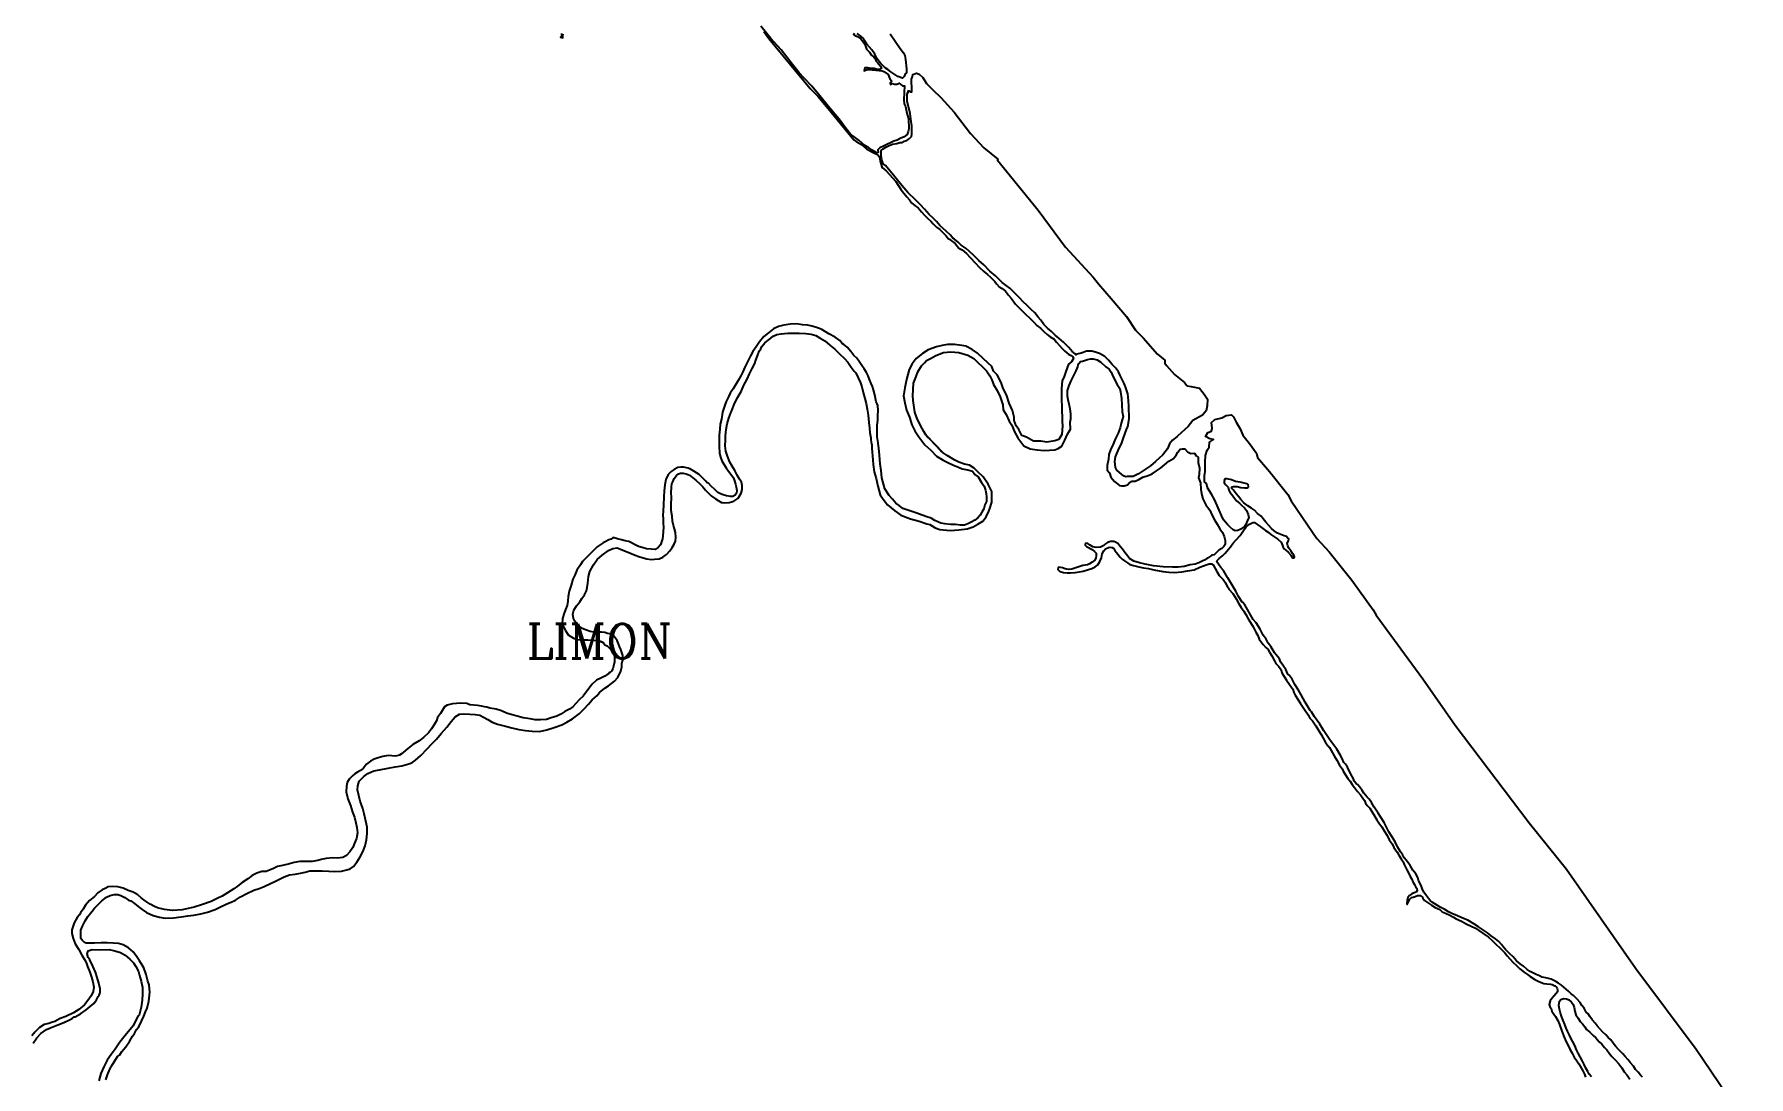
# Model space of a CAD drawing. Extents: x 283583 to 658922, y 889284 to 1241133.
# Drawn here: x 576605 to 594055, y 1112019 to 1122624 of the extents above; entities that cross this region are included whole.
import ezdxf
from ezdxf.enums import TextEntityAlignment as Align

# ---------------------------------------------------------------- set-up
doc = ezdxf.new("R2010")
doc.units = 0
doc.header["$MEASUREMENT"] = 0
doc.layers.add('LIMON', color=7, linetype='Continuous')
doc.layers.add('NPROVINCIA', color=40, linetype='Continuous')
doc.styles.add('COMPLEX', font='COMPLEX', dxfattribs={"height": 0.2})

msp = doc.modelspace()

# ---------------------------------------------------------------- linework, layer by layer
at = {"layer": 'LIMON', "color": 241}
for points in [[(584030, 1122651), (584082, 1122582), (584504, 1122071), (584580, 1121995), (584687, 1121868), (584948, 1121550), (584972, 1121533), (585024, 1121502), (585076, 1121459), (585136, 1121424), (585188, 1121402), (585207, 1121378), (585219, 1121319), (585236, 1121266), (585234, 1121267), (585276, 1121234), (585373, 1121125), (585430, 1121042), (585486, 1120970), (585512, 1120940), (585533, 1120909), (585573, 1120879), (585601, 1120859), (585636, 1120817), (585671, 1120780), (585699, 1120750), (585732, 1120724), (585755, 1120695), (585790, 1120662), (585821, 1120638), (585882, 1120577), (585912, 1120542), (585923, 1120541), (585928, 1120534), (585977, 1120496), (586017, 1120447), (586049, 1120430), (586095, 1120392), (586133, 1120348), (586182, 1120299), (586226, 1120252), (586269, 1120210), (586308, 1120179), (586339, 1120154), (586382, 1120109), (586399, 1120084), (586428, 1120056), (586456, 1120037), (586490, 1120010), (586521, 1119969), (586549, 1119938), (586593, 1119878), (586650, 1119821), (586684, 1119785), (586747, 1119726), (586783, 1119692), (586811, 1119660), (586847, 1119633), (586883, 1119596), (586915, 1119571), (586944, 1119546), (586985, 1119522), (587010, 1119491), (587041, 1119458), (587069, 1119428), (587094, 1119399), (587135, 1119367), (587159, 1119355), (587175, 1119344), (587183, 1119327), (587174, 1119309), (587162, 1119293), (587131, 1119268), (587104, 1119192), (587088, 1119142), (587066, 1119097), (587062, 1119021), (587061, 1118957), (587062, 1118905), (587065, 1118837), (587063, 1118787), (587068, 1118736), (587068, 1118683), (587070, 1118639), (587068, 1118596), (587064, 1118551), (587035, 1118503), (586993, 1118487), (586910, 1118474), (586849, 1118483), (586777, 1118485), (586703, 1118525), (586658, 1118543), (586625, 1118604), (586599, 1118642), (586578, 1118696), (586578, 1118729), (586563, 1118797), (586529, 1118870), (586503, 1118947), (586464, 1119031), (586445, 1119081), (586406, 1119160), (586370, 1119197), (586350, 1119245), (586268, 1119323), (586207, 1119381), (586152, 1119417), (586087, 1119450), (586045, 1119457), (585973, 1119469), (585899, 1119467), (585847, 1119456), (585789, 1119443), (585705, 1119413), (585645, 1119375), (585581, 1119324), (585540, 1119272), (585509, 1119215), (585483, 1119112), (585466, 1119027), (585453, 1118945), (585466, 1118875), (585484, 1118800), (585513, 1118729), (585536, 1118652), (585567, 1118589), (585609, 1118528), (585669, 1118448), (585730, 1118392), (585788, 1118332), (585858, 1118290), (585905, 1118268), (585962, 1118239), (586011, 1118220), (586049, 1118203), (586106, 1118192), (586154, 1118178), (586179, 1118146), (586214, 1118121), (586245, 1118065), (586273, 1118026), (586286, 1117985), (586294, 1117948), (586298, 1117920), (586298, 1117872), (586282, 1117837), (586269, 1117796), (586251, 1117761), (586234, 1117730), (586210, 1117703), (586179, 1117680), (586141, 1117660), (586107, 1117642), (586074, 1117631), (586032, 1117629), (585983, 1117636), (585932, 1117637), (585874, 1117643), (585834, 1117651), (585773, 1117677), (585733, 1117701), (585690, 1117713), (585643, 1117732), (585589, 1117752), (585516, 1117775), (585487, 1117786), (585445, 1117801), (585409, 1117830), (585376, 1117855), (585340, 1117894), (585306, 1117933), (585264, 1118000), (585233, 1118113), (585224, 1118186), (585216, 1118255), (585210, 1118341), (585202, 1118412), (585196, 1118462), (585196, 1118465), (585196, 1118469), (585184, 1118528), (585184, 1118574), (585186, 1118646), (585191, 1118697), (585192, 1118746), (585196, 1118797), (585192, 1118846), (585184, 1118865), (585175, 1118883), (585160, 1118955), (585146, 1119005), (585136, 1119042), (585122, 1119072), (585105, 1119113), (585094, 1119150), (585075, 1119183), (585053, 1119220), (585029, 1119254), (585003, 1119294), (584977, 1119329), (584947, 1119357), (584917, 1119397), (584879, 1119440), (584845, 1119468), (584830, 1119479), (584803, 1119507), (584756, 1119542), (584692, 1119577), (584621, 1119620), (584586, 1119635), (584523, 1119653), (584477, 1119664), (584425, 1119668), (584362, 1119678), (584301, 1119676), (584234, 1119663), (584181, 1119650), (584131, 1119628), (584079, 1119587), (584032, 1119548), (583988, 1119495), (583954, 1119443), (583919, 1119395), (583894, 1119351), (583866, 1119290), (583838, 1119236), (583818, 1119190), (583796, 1119148), (583770, 1119103), (583718, 1119018), (583690, 1118972), (583672, 1118936), (583648, 1118889), (583633, 1118851), (583611, 1118780), (583606, 1118757), (583599, 1118709), (583588, 1118659), (583584, 1118605), (583578, 1118544), (583575, 1118485), (583576, 1118427), (583580, 1118366), (583590, 1118321), (583603, 1118286), (583623, 1118250), (583646, 1118213), (583671, 1118178), (583707, 1118134), (583721, 1118111), (583734, 1118082), (583743, 1118047), (583749, 1118021), (583755, 1117984), (583753, 1117954), (583738, 1117934), (583716, 1117921), (583693, 1117921), (583651, 1117928), (583617, 1117937), (583590, 1117949), (583562, 1117963), (583531, 1117994), (583496, 1118027), (583468, 1118057), (583454, 1118061), (583439, 1118079), (583411, 1118107), (583372, 1118144), (583319, 1118179), (583283, 1118200), (583261, 1118209), (583215, 1118220), (583187, 1118220), (583157, 1118215), (583120, 1118195), (583087, 1118176), (583056, 1118145), (583035, 1118096), (583022, 1118041), (583016, 1117980), (583013, 1117919), (583009, 1117837), (583005, 1117771), (583004, 1117731), (583008, 1117694), (583008, 1117651), (583010, 1117610), (583006, 1117564), (583004, 1117520), (583000, 1117490), (582991, 1117460), (582978, 1117429), (582956, 1117401), (582924, 1117384), (582885, 1117385), (582837, 1117388), (582794, 1117401), (582756, 1117412), (582715, 1117433), (582685, 1117450), (582657, 1117463), (582619, 1117470), (582582, 1117481), (582543, 1117492), (582496, 1117503), (582478, 1117487), (582453, 1117482), (582415, 1117459), (582395, 1117449), (582336, 1117409), (582187, 1117260), (582165, 1117227), (582129, 1117172), (582106, 1117121), (582086, 1117081), (582071, 1117020), (582051, 1116960), (582041, 1116904), (582035, 1116856), (582028, 1116813), (582013, 1116773), (582000, 1116735), (581982, 1116680), (581980, 1116624), (581992, 1116594), (582012, 1116559), (582040, 1116513), (582093, 1116480), (582133, 1116468), (582181, 1116462), (582239, 1116462), (582292, 1116460), (582338, 1116457), (582383, 1116442), (582398, 1116434), (582413, 1116411), (582435, 1116401), (582470, 1116370), (582500, 1116334), (582510, 1116290), (582510, 1116240), (582502, 1116196), (582493, 1116170), (582482, 1116145), (582468, 1116131), (582459, 1116130), (582454, 1116122), (582444, 1116114), (582437, 1116109), (582414, 1116094), (582378, 1116076), (582327, 1116053), (582284, 1116011), (582241, 1115953), (582193, 1115890), (582156, 1115857), (582118, 1115816), (582087, 1115781), (582052, 1115758), (582006, 1115733), (581964, 1115708), (581923, 1115688), (581868, 1115670), (581820, 1115653), (581759, 1115650), (581703, 1115650), (581651, 1115658), (581580, 1115671), (581519, 1115688), (581469, 1115701), (581413, 1115719), (581360, 1115742), (581307, 1115759), (581242, 1115769), (581211, 1115780), (581189, 1115782), (581159, 1115790), (581116, 1115797), (581078, 1115800), (581037, 1115803), (581007, 1115815), (580944, 1115818), (580863, 1115813), (580808, 1115800), (580780, 1115783), (580761, 1115749), (580741, 1115713), (580710, 1115673), (580700, 1115640), (580680, 1115605), (580650, 1115559), (580617, 1115517), (580568, 1115470), (580522, 1115435), (580459, 1115397), (580406, 1115359), (580365, 1115319), (580342, 1115302), (580327, 1115293), (580322, 1115290), (580283, 1115280), (580208, 1115285), (580152, 1115277), (580104, 1115262), (580066, 1115250), (580026, 1115230), (579986, 1115197), (579953, 1115156), (579925, 1115134), (579896, 1115117), (579868, 1115100), (579843, 1115080), (579812, 1115047), (579790, 1115011), (579782, 1114976), (579779, 1114916), (579797, 1114847), (579825, 1114777), (579845, 1114711), (579865, 1114658), (579878, 1114603), (579888, 1114555), (579895, 1114499), (579885, 1114443), (579865, 1114396), (579847, 1114350), (579817, 1114305), (579784, 1114269), (579746, 1114249), (579690, 1114242), (579640, 1114244), (579577, 1114239), (579524, 1114227), (579491, 1114219), (579433, 1114209), (579372, 1114207), (579307, 1114207), (579251, 1114199), (579203, 1114184), (579133, 1114169), (579082, 1114157), (579039, 1114137), (579001, 1114119), (578965, 1114108), (578922, 1114105), (578871, 1114090), (578823, 1114065), (578778, 1114032), (578722, 1113994), (578674, 1113959), (578636, 1113929), (578571, 1113888), (578518, 1113856), (578473, 1113834), (578405, 1113802), (578319, 1113771), (578234, 1113744), (578110, 1113716), (578011, 1113709), (577931, 1113719), (577858, 1113737), (577830, 1113749), (577784, 1113775), (577734, 1113807), (577694, 1113840), (577661, 1113868), (577613, 1113896), (577562, 1113914), (577509, 1113936), (577456, 1113949), (577406, 1113954), (577356, 1113952), (577328, 1113932), (577297, 1113921), (577252, 1113889), (577217, 1113853), (577169, 1113811), (577128, 1113763), (577102, 1113724), (577076, 1113686), (577064, 1113666), (577043, 1113638), (577011, 1113585), (576998, 1113545), (576988, 1113514), (576988, 1113476), (577000, 1113426), (577020, 1113370), (577058, 1113312), (577088, 1113257), (577115, 1113213), (577133, 1113182), (577148, 1113139), (577170, 1113084), (577188, 1113033), (577203, 1112983), (577213, 1112930), (577205, 1112887), (577183, 1112841), (577150, 1112794), (577117, 1112751), (577059, 1112703), (577003, 1112670), (576927, 1112632), (576869, 1112610), (576814, 1112582), (576782, 1112571), (576752, 1112561), (576707, 1112550), (576659, 1112520), (576611, 1112472), (576580, 1112435)], [(581972, 1122632), (581972, 1122618), (581977, 1122604), (581963, 1122594), (581984, 1122589), (581984, 1122613), (581987, 1122630)], [(584949, 1122634), (584944, 1122622), (584958, 1122612), (584985, 1122600), (585020, 1122576), (585058, 1122524), (585075, 1122472), (585108, 1122443), (585125, 1122414), (585151, 1122390), (585175, 1122364), (585172, 1122352), (585189, 1122336), (585218, 1122300), (585230, 1122276), (585210, 1122267), (585184, 1122267), (585153, 1122274), (585137, 1122274), (585106, 1122279), (585089, 1122281), (585058, 1122281), (585053, 1122252), (585084, 1122267), (585110, 1122264), (585132, 1122262), (585172, 1122257), (585234, 1122252), (585253, 1122245), (585296, 1122216), (585315, 1122171), (585334, 1122147), (585317, 1122128), (585320, 1122112), (585337, 1122124), (585360, 1122116), (585384, 1122116), (585413, 1122126), (585427, 1122112), (585441, 1122100), (585463, 1122100), (585460, 1122031), (585455, 1121957), (585458, 1121916), (585472, 1121888), (585486, 1121821), (585503, 1121764), (585506, 1121663), (585501, 1121634), (585490, 1121605), (585459, 1121579), (585420, 1121565), (585389, 1121548), (585354, 1121537), (585320, 1121518), (585289, 1121506), (585249, 1121487), (585211, 1121470), (585192, 1121449), (585194, 1121422), (585182, 1121418), (585132, 1121446), (585096, 1121473), (585058, 1121494), (585001, 1121542), (584913, 1121606), (584861, 1121673), (584797, 1121761), (584737, 1121830), (584673, 1121909), (584602, 1121997), (584521, 1122097), (584442, 1122176), (584392, 1122231), (584322, 1122318), (584206, 1122465), (584101, 1122582), (584001, 1122708)], [(585317, 1122627), (585419, 1122479), (585451, 1122435), (585465, 1122407), (585473, 1122366), (585484, 1122271), (585482, 1122233), (585468, 1122223), (585458, 1122195), (585444, 1122176), (585394, 1122193), (585363, 1122214), (585322, 1122243), (585294, 1122264), (585265, 1122281), (585244, 1122302), (585220, 1122331), (585182, 1122379), (585161, 1122421), (585130, 1122464), (585080, 1122522), (585056, 1122560), (585044, 1122581), (585018, 1122605), (584980, 1122631)], [(577333, 1111986), (577351, 1112039), (577374, 1112097), (577401, 1112142), (577424, 1112180), (577454, 1112223), (577475, 1112243), (577495, 1112276), (577538, 1112324), (577573, 1112377), (577604, 1112430), (577625, 1112459), (577645, 1112499), (577668, 1112527), (577696, 1112585), (577721, 1112635), (577736, 1112678), (577753, 1112717), (577771, 1112788), (577781, 1112879), (577776, 1112954), (577761, 1112992), (577743, 1113058), (577721, 1113126), (577675, 1113197), (577650, 1113240), (577612, 1113288), (577564, 1113331), (577511, 1113361), (577461, 1113374), (577410, 1113376), (577347, 1113381), (577287, 1113381), (577219, 1113379), (577173, 1113376), (577135, 1113379), (577118, 1113384), (577092, 1113407), (577080, 1113425), (577080, 1113510), (577095, 1113551), (577123, 1113604), (577151, 1113649), (577194, 1113702), (577219, 1113732), (577294, 1113807), (577342, 1113844), (577379, 1113862), (577420, 1113872), (577455, 1113872), (577488, 1113864), (577528, 1113842), (577566, 1113816), (577589, 1113809), (577624, 1113781), (577662, 1113751), (577702, 1113720), (577748, 1113690), (577816, 1113660), (577879, 1113642), (577937, 1113632), (578023, 1113634), (578101, 1113644), (578167, 1113654), (578231, 1113663), (578302, 1113676), (578370, 1113693), (578446, 1113721), (578509, 1113751), (578589, 1113789), (578610, 1113796), (578653, 1113816), (578706, 1113849), (578769, 1113882), (578839, 1113915), (578893, 1113932), (578946, 1113955), (579011, 1113985), (579059, 1114008), (579100, 1114030), (579150, 1114053), (579203, 1114071), (579261, 1114081), (579314, 1114091), (579362, 1114101), (579411, 1114112), (579469, 1114115), (579535, 1114115), (579603, 1114109), (579664, 1114107), (579734, 1114109), (579785, 1114122), (579820, 1114134), (579853, 1114157), (579888, 1114202), (579921, 1114255), (579949, 1114308), (579972, 1114366), (579987, 1114430), (579992, 1114493), (579992, 1114558), (579981, 1114620), (579963, 1114693), (579948, 1114749), (579923, 1114822), (579908, 1114880), (579896, 1114936), (579898, 1114979), (579913, 1115026), (579961, 1115074), (580002, 1115105), (580060, 1115130), (580120, 1115142), (580206, 1115157), (580277, 1115170), (580345, 1115182), (580418, 1115203), (580447, 1115211), (580485, 1115239), (580541, 1115287), (580604, 1115355), (580652, 1115405), (580698, 1115453), (580748, 1115509), (580804, 1115574), (580847, 1115632), (580890, 1115680), (580933, 1115708), (580975, 1115710), (581039, 1115708), (581092, 1115703), (581142, 1115698), (581177, 1115677), (581223, 1115652), (581266, 1115627), (581321, 1115607), (581402, 1115586), (581467, 1115569), (581538, 1115551), (581605, 1115542), (581673, 1115534), (581749, 1115532), (581822, 1115549), (581898, 1115572), (581976, 1115597), (582027, 1115627), (582085, 1115660), (582150, 1115710), (582198, 1115758), (582246, 1115809), (582284, 1115854), (582330, 1115892), (582360, 1115927), (582413, 1115973), (582451, 1115995), (582481, 1116020), (582512, 1116043), (582545, 1116080), (582574, 1116144), (582585, 1116190), (582587, 1116222), (582596, 1116256), (582597, 1116305), (582585, 1116336), (582576, 1116364), (582562, 1116396), (582551, 1116424), (582538, 1116455), (582497, 1116510), (582464, 1116523), (582441, 1116528), (582411, 1116538), (582378, 1116540), (582333, 1116541), (582300, 1116543), (582265, 1116548), (582227, 1116563), (582182, 1116579), (582146, 1116601), (582106, 1116652), (582093, 1116682), (582086, 1116725), (582096, 1116765), (582124, 1116808), (582157, 1116849), (582179, 1116884), (582205, 1116922), (582225, 1116962), (582233, 1116995), (582238, 1117040), (582248, 1117106), (582260, 1117159), (582298, 1117227), (582334, 1117280), (582384, 1117325), (582450, 1117371), (582495, 1117391), (582538, 1117398), (582572, 1117385), (582680, 1117340), (582722, 1117324), (582759, 1117311), (582802, 1117299), (582840, 1117287), (582884, 1117282), (582919, 1117284), (582964, 1117289), (583003, 1117304), (583040, 1117330), (583075, 1117370), (583099, 1117404), (583120, 1117435), (583133, 1117467), (583136, 1117509), (583131, 1117554), (583123, 1117593), (583111, 1117628), (583103, 1117669), (583098, 1117720), (583088, 1117780), (583089, 1117841), (583090, 1117911), (583089, 1117959), (583091, 1118015), (583096, 1118050), (583104, 1118072), (583118, 1118105), (583143, 1118136), (583162, 1118151), (583182, 1118158), (583210, 1118158), (583240, 1118153), (583273, 1118138), (583308, 1118112), (583338, 1118088), (583380, 1118049), (583410, 1118021), (583436, 1117986), (583469, 1117954), (583495, 1117928), (583538, 1117897), (583565, 1117881), (583600, 1117862), (583635, 1117857), (583678, 1117862), (583724, 1117875), (583755, 1117894), (583765, 1117904), (583774, 1117909), (583775, 1117915), (583781, 1117922), (583800, 1117955), (583811, 1117994), (583811, 1118033), (583804, 1118066), (583785, 1118099), (583761, 1118140), (583737, 1118185), (583709, 1118229), (583686, 1118271), (583660, 1118332), (583644, 1118382), (583636, 1118438), (583640, 1118493), (583642, 1118538), (583648, 1118602), (583657, 1118662), (583674, 1118717), (583696, 1118773), (583712, 1118812), (583731, 1118866), (583768, 1118933), (583803, 1118996), (583829, 1119053), (583862, 1119114), (583885, 1119168), (583911, 1119225), (583938, 1119275), (583950, 1119310), (583966, 1119353), (583985, 1119399), (584002, 1119425), (584009, 1119447), (584041, 1119486), (584085, 1119518), (584126, 1119551), (584163, 1119568), (584209, 1119577), (584276, 1119584), (584354, 1119582), (584392, 1119583), (584460, 1119579), (584514, 1119574), (584560, 1119559), (584605, 1119533), (584651, 1119505), (584704, 1119462), (584754, 1119422), (584801, 1119373), (584852, 1119325), (584886, 1119288), (584921, 1119238), (584949, 1119195), (584967, 1119181), (585015, 1119077), (585027, 1119037), (585042, 1118978), (585060, 1118920), (585073, 1118868), (585084, 1118811), (585094, 1118750), (585099, 1118674), (585106, 1118615), (585110, 1118568), (585119, 1118518), (585121, 1118512), (585120, 1118503), (585125, 1118475), (585129, 1118444), (585130, 1118411), (585140, 1118296), (585143, 1118246), (585155, 1118173), (585174, 1118104), (585191, 1118027), (585215, 1117940), (585246, 1117893), (585289, 1117838), (585364, 1117777), (585426, 1117731), (585524, 1117694), (585611, 1117672), (585691, 1117645), (585721, 1117635), (585776, 1117603), (585823, 1117585), (585927, 1117575), (586015, 1117581), (586100, 1117591), (586161, 1117613), (586208, 1117640), (586261, 1117671), (586293, 1117715), (586320, 1117774), (586331, 1117801), (586350, 1117864), (586351, 1117973), (586315, 1118047), (586263, 1118120), (586210, 1118174), (586172, 1118210), (586125, 1118240), (586075, 1118250), (586017, 1118270), (585974, 1118292), (585896, 1118337), (585858, 1118365), (585680, 1118550), (585659, 1118582), (585624, 1118643), (585590, 1118723), (585569, 1118781), (585550, 1118897), (585549, 1118946), (585551, 1119009), (585556, 1119073), (585581, 1119141), (585600, 1119189), (585636, 1119250), (585665, 1119280), (585687, 1119306), (585733, 1119330), (585781, 1119357), (585860, 1119385), (585934, 1119394), (586015, 1119388), (586106, 1119360), (586169, 1119326), (586298, 1119199), (586332, 1119149), (586352, 1119109), (586365, 1119071), (586367, 1119060), (586405, 1119000), (586435, 1118936), (586464, 1118853), (586468, 1118802), (586498, 1118755), (586529, 1118688), (586555, 1118646), (586583, 1118579), (586617, 1118519), (586679, 1118436), (586742, 1118407), (586812, 1118397), (586886, 1118388), (586939, 1118392), (586992, 1118397), (587027, 1118410), (587065, 1118433), (587095, 1118496), (587122, 1118556), (587154, 1118605), (587148, 1118679), (587156, 1118713), (587156, 1118761), (587149, 1118812), (587140, 1118860), (587127, 1118905), (587123, 1118943), (587123, 1119001), (587139, 1119052), (587160, 1119098), (587211, 1119200), (587228, 1119239), (587229, 1119260), (587236, 1119273), (587254, 1119294), (587276, 1119299), (587327, 1119316), (587355, 1119323), (587382, 1119323), (587423, 1119312), (587462, 1119287), (587513, 1119242), (587545, 1119216), (587565, 1119187), (587583, 1119147), (587627, 1119061), (587654, 1119021), (587660, 1118986), (587672, 1118920), (587678, 1118784), (587687, 1118736), (587669, 1118667), (587657, 1118620), (587636, 1118565), (587606, 1118505), (587587, 1118455), (587558, 1118395), (587544, 1118349), (587538, 1118303), (587525, 1118237), (587525, 1118191), (587549, 1118161), (587563, 1118119), (587600, 1118073), (587650, 1118033), (587670, 1118029), (587699, 1118029), (587733, 1118040), (587754, 1118064), (587775, 1118079), (587809, 1118079), (587849, 1118095), (587890, 1118118), (587943, 1118135), (587985, 1118151), (588028, 1118184), (588067, 1118210), (588110, 1118245), (588152, 1118281), (588201, 1118309), (588228, 1118341), (588245, 1118374), (588267, 1118404), (588289, 1118406), (588317, 1118406), (588344, 1118376), (588378, 1118359), (588415, 1118361), (588431, 1118336), (588452, 1118320), (588451, 1118266), (588466, 1118211), (588461, 1118144), (588455, 1118110), (588476, 1118059), (588479, 1117994), (588488, 1117936), (588500, 1117899), (588531, 1117837), (588570, 1117783), (588595, 1117728), (588618, 1117683), (588646, 1117639), (588671, 1117594), (588701, 1117554), (588718, 1117514), (588726, 1117473), (588726, 1117433), (588713, 1117412), (588692, 1117393), (588663, 1117376), (588637, 1117351), (588616, 1117328), (588593, 1117323), (588588, 1117320), (588566, 1117307), (588548, 1117295), (588545, 1117293), (588522, 1117276), (588492, 1117263), (588460, 1117248), (588420, 1117234), (588371, 1117225), (588310, 1117208), (588249, 1117204), (588189, 1117202), (588094, 1117206), (587997, 1117217), (587912, 1117232), (587855, 1117247), (587796, 1117264), (587753, 1117291), (587732, 1117317), (587705, 1117351), (587681, 1117385), (587658, 1117414), (587633, 1117442), (587612, 1117457), (587595, 1117463), (587561, 1117465), (587529, 1117455), (587510, 1117440), (587491, 1117423), (587459, 1117406), (587415, 1117402), (587379, 1117408), (587353, 1117427), (587330, 1117442), (587307, 1117447), (587303, 1117440), (587303, 1117425), (587315, 1117413), (587372, 1117381), (587398, 1117362), (587413, 1117345), (587415, 1117317), (587410, 1117296), (587400, 1117273), (587372, 1117252), (587345, 1117237), (587324, 1117226), (587277, 1117218), (587237, 1117207), (587165, 1117182), (587133, 1117180), (587099, 1117184), (587072, 1117197), (587034, 1117202), (587027, 1117194), (587024, 1117178), (587042, 1117163), (587059, 1117155), (587082, 1117148), (587118, 1117144), (587154, 1117144), (587199, 1117150), (587239, 1117154), (587281, 1117161), (587336, 1117178), (587370, 1117188), (587404, 1117205), (587431, 1117228), (587451, 1117260), (587468, 1117296), (587476, 1117338), (587491, 1117370), (587508, 1117389), (587538, 1117402), (587557, 1117406), (587576, 1117402), (587593, 1117391), (587605, 1117372), (587622, 1117353), (587635, 1117334), (587658, 1117306), (587677, 1117285), (587702, 1117268), (587732, 1117247), (587757, 1117230), (587794, 1117218), (587847, 1117206), (587894, 1117197), (587947, 1117189), (588002, 1117174), (588093, 1117159), (588152, 1117152), (588211, 1117148), (588285, 1117154), (588343, 1117165), (588410, 1117177), (588470, 1117201), (588533, 1117226), (588565, 1117237), (588588, 1117237), (588603, 1117226), (588624, 1117190), (588643, 1117158), (588666, 1117118), (588707, 1117078), (588730, 1117042), (588749, 1116999), (588761, 1116989), (588765, 1116978), (588803, 1116936), (588837, 1116882), (588864, 1116837), (588890, 1116791), (588916, 1116754), (588936, 1116721), (588962, 1116678), (588986, 1116641), (589010, 1116595), (589040, 1116541), (589060, 1116508), (589073, 1116471), (589090, 1116445), (589114, 1116415), (589142, 1116385), (589160, 1116369), (589177, 1116337), (589203, 1116300), (589230, 1116251), (589244, 1116223), (589270, 1116195), (589298, 1116158), (589305, 1116129), (589327, 1116091), (589352, 1116053), (589381, 1116008), (589414, 1115962), (589427, 1115928), (589438, 1115901), (589470, 1115852), (589493, 1115814), (589535, 1115755), (589572, 1115699), (589589, 1115668), (589615, 1115640), (589648, 1115588), (589680, 1115536), (589704, 1115499), (589746, 1115427), (589772, 1115386), (589774, 1115384), (589787, 1115368), (589837, 1115284), (589863, 1115240), (589892, 1115188), (589920, 1115149), (589929, 1115127), (589953, 1115090), (589975, 1115053), (589998, 1115025), (590020, 1114991), (590044, 1114960), (590075, 1114919), (590105, 1114886), (590128, 1114851), (590145, 1114829), (590156, 1114803), (590171, 1114777), (590198, 1114751), (590220, 1114716), (590248, 1114672), (590270, 1114631), (590296, 1114592), (590322, 1114560), (590345, 1114519), (590375, 1114472), (590397, 1114428), (590425, 1114387), (590445, 1114350), (590477, 1114302), (590494, 1114273), (590518, 1114236), (590537, 1114206), (590550, 1114177), (590562, 1114149), (590577, 1114123), (590594, 1114092), (590611, 1114056), (590625, 1114027), (590638, 1114003), (590653, 1113975), (590663, 1113955), (590678, 1113933), (590682, 1113913), (590672, 1113898), (590652, 1113891), (590628, 1113878), (590602, 1113861), (590585, 1113841), (590578, 1113813), (590576, 1113781), (590578, 1113770), (590604, 1113822), (590622, 1113842), (590641, 1113846), (590661, 1113852), (590685, 1113863), (590713, 1113861), (590732, 1113848), (590739, 1113835), (590754, 1113813), (590787, 1113790), (590828, 1113764), (590865, 1113742), (590910, 1113719), (590936, 1113695), (590969, 1113682), (591005, 1113665), (591051, 1113641), (591079, 1113626), (591132, 1113600), (591179, 1113574), (591230, 1113552), (591273, 1113531), (591310, 1113507), (591353, 1113476), (591406, 1113437), (591444, 1113403), (591464, 1113384), (591490, 1113360), (591518, 1113334), (591546, 1113306), (591572, 1113278), (591598, 1113249), (591624, 1113217), (591657, 1113182), (591690, 1113152), (591725, 1113115), (591773, 1113080), (591805, 1113059), (591832, 1113038), (591878, 1113008), (591919, 1112988), (591971, 1112968), (592002, 1112964), (592037, 1112960), (592056, 1112956), (592082, 1112943), (592098, 1112929), (592106, 1112917), (592108, 1112903), (592108, 1112882), (592095, 1112864), (592076, 1112843), (592052, 1112816), (592035, 1112790), (592026, 1112755), (592031, 1112734), (592044, 1112714), (592053, 1112685), (592073, 1112655), (592090, 1112631), (592112, 1112591), (592128, 1112550), (592154, 1112483), (592176, 1112422), (592193, 1112379), (592213, 1112342), (592236, 1112300), (592260, 1112257), (592278, 1112218), (592306, 1112181), (592326, 1112149), (592352, 1112101), (592368, 1112078), (592383, 1112045), (592394, 1112015)], [(592976, 1112014), (592954, 1112036), (592930, 1112064), (592904, 1112091), (592884, 1112127), (592850, 1112162), (592830, 1112190), (592799, 1112223), (592774, 1112252), (592733, 1112294), (592701, 1112330), (592677, 1112359), (592653, 1112393), (592626, 1112419), (592600, 1112445), (592566, 1112476), (592539, 1112506), (592513, 1112537), (592494, 1112565), (592466, 1112593), (592437, 1112630), (592420, 1112658), (592402, 1112674), (592380, 1112717), (592356, 1112745), (592339, 1112773), (592307, 1112810), (592307, 1112811), (592299, 1112818), (592273, 1112846), (592249, 1112863), (592223, 1112885), (592199, 1112909), (592173, 1112931), (592149, 1112950), (592118, 1112970), (592092, 1112987), (592064, 1113000), (592046, 1113011), (592018, 1113017), (591990, 1113024), (591951, 1113033), (591925, 1113045), (591892, 1113059), (591857, 1113076), (591831, 1113089), (591799, 1113109), (591762, 1113143), (591729, 1113167), (591692, 1113199), (591657, 1113237), (591622, 1113273), (591581, 1113312), (591559, 1113336), (591539, 1113365), (591511, 1113393), (591479, 1113421), (591433, 1113453), (591398, 1113482), (591357, 1113510), (591304, 1113545), (591257, 1113573), (591198, 1113610), (591137, 1113634), (591085, 1113659), (591040, 1113676), (590999, 1113697), (590964, 1113719), (590916, 1113745), (590834, 1113793), (590814, 1113810), (590797, 1113832), (590777, 1113860), (590749, 1113895), (590731, 1113932), (590720, 1113965), (590696, 1114014), (590686, 1114045), (590666, 1114084), (590637, 1114121), (590609, 1114166), (590572, 1114218), (590549, 1114246), (590530, 1114278), (590512, 1114307), (590482, 1114359), (590458, 1114408), (590423, 1114463), (590393, 1114511), (590369, 1114556), (590344, 1114604), (590316, 1114652), (590283, 1114699), (590244, 1114760), (590216, 1114808), (590202, 1114829), (590189, 1114846), (590171, 1114864), (590137, 1114903), (590121, 1114929), (590097, 1114966), (590074, 1114992), (590060, 1115002), (590041, 1115026), (590034, 1115050), (590004, 1115105), (589973, 1115167), (589952, 1115198), (589935, 1115216), (589918, 1115256), (589896, 1115295), (589863, 1115351), (589833, 1115392), (589793, 1115445), (589732, 1115538), (589689, 1115605), (589637, 1115679), (589605, 1115732), (589592, 1115745), (589542, 1115828), (589500, 1115904), (589472, 1115951), (589437, 1116010), (589407, 1116064), (589378, 1116104), (589366, 1116114), (589353, 1116138), (589344, 1116160), (589320, 1116195), (589291, 1116238), (589281, 1116269), (589228, 1116330), (589191, 1116394), (589166, 1116430), (589144, 1116469), (589112, 1116511), (589083, 1116571), (589042, 1116635), (589012, 1116671), (588986, 1116719), (588953, 1116771), (588927, 1116819), (588907, 1116843), (588900, 1116847), (588864, 1116904), (588835, 1116960), (588754, 1117094), (588751, 1117097), (588738, 1117120), (588711, 1117167), (588683, 1117198), (588658, 1117234), (588641, 1117256), (588644, 1117271), (588666, 1117290), (588699, 1117318), (588727, 1117345), (588759, 1117386), (588782, 1117411), (588805, 1117443), (588837, 1117481), (588878, 1117525), (588914, 1117574), (588941, 1117614), (588973, 1117641), (589007, 1117656), (589026, 1117656), (589083, 1117618), (589110, 1117595), (589136, 1117576), (589163, 1117557), (589193, 1117535), (589223, 1117516), (589263, 1117489), (589297, 1117457), (589309, 1117423), (589318, 1117402), (589328, 1117389), (589345, 1117374), (589368, 1117355), (589394, 1117326), (589413, 1117298), (589425, 1117298), (589432, 1117309), (589426, 1117326), (589413, 1117343), (589396, 1117370), (589373, 1117395), (589364, 1117419), (589358, 1117448), (589371, 1117470), (589373, 1117491), (589360, 1117501), (589352, 1117514), (589328, 1117520), (589292, 1117535), (589259, 1117550), (589225, 1117571), (589199, 1117597), (589172, 1117626), (589140, 1117660), (589115, 1117696), (589092, 1117720), (589056, 1117749), (589024, 1117781), (588996, 1117804), (588958, 1117828), (588918, 1117857), (588886, 1117892), (588863, 1117921), (588839, 1117947), (588810, 1117987), (588791, 1118006), (588797, 1118019), (588810, 1118022), (588850, 1118024), (588887, 1118014), (588924, 1118008), (588953, 1118008), (588963, 1118024), (588961, 1118043), (588950, 1118051), (588932, 1118053), (588905, 1118059), (588879, 1118066), (588831, 1118074), (588791, 1118090), (588746, 1118101), (588725, 1118101), (588717, 1118085), (588717, 1118061), (588733, 1118040), (588757, 1118016), (588765, 1117987), (588775, 1117966), (588794, 1117942), (588820, 1117903), (588841, 1117876), (588873, 1117855), (588894, 1117834), (588923, 1117807), (588944, 1117778), (588960, 1117738), (588968, 1117707), (588952, 1117670), (588936, 1117638), (588915, 1117606), (588886, 1117590), (588857, 1117577), (588830, 1117572), (588809, 1117582), (588778, 1117609), (588749, 1117638), (588709, 1117683), (588688, 1117728), (588667, 1117784), (588646, 1117829), (588619, 1117890), (588587, 1117945), (588548, 1118011), (588535, 1118054), (588535, 1118054), (588517, 1118070), (588517, 1118131), (588524, 1118177), (588524, 1118270), (588528, 1118339), (588542, 1118392), (588564, 1118425), (588568, 1118475), (588607, 1118503), (588571, 1118507), (588528, 1118532), (588550, 1118572), (588589, 1118586), (588593, 1118615), (588589, 1118676), (588622, 1118704), (588693, 1118722), (588736, 1118744), (588790, 1118751), (588812, 1118733), (588840, 1118679), (588880, 1118611), (588908, 1118546), (588976, 1118460), (589044, 1118363), (589057, 1118319), (589178, 1118177), (589365, 1117942), (589399, 1117878), (589564, 1117634), (589661, 1117494), (589785, 1117357), (590017, 1117070), (590234, 1116769), (590265, 1116715), (590737, 1116068), (591067, 1115595), (591822, 1114602), (592200, 1114129), (592907, 1113120), (593521, 1112300), (594055, 1111512)], [(576594, 1112360), (576632, 1112413), (576672, 1112458), (576730, 1112499), (576778, 1112521), (576844, 1112547), (576905, 1112569), (576965, 1112597), (576992, 1112611), (577012, 1112628), (577022, 1112628), (577075, 1112659), (577133, 1112699), (577174, 1112732), (577212, 1112762), (577237, 1112800), (577255, 1112835), (577267, 1112850), (577275, 1112875), (577276, 1112912), (577264, 1112970), (577246, 1113028), (577228, 1113084), (577203, 1113144), (577170, 1113207), (577165, 1113217), (577153, 1113230), (577145, 1113268), (577155, 1113298), (577196, 1113313), (577269, 1113311), (577367, 1113313), (577425, 1113300), (577483, 1113283), (577531, 1113255), (577577, 1113215), (577615, 1113179), (577640, 1113141), (577665, 1113088), (577678, 1113050), (577695, 1112992), (577708, 1112927), (577708, 1112861), (577702, 1112798), (577692, 1112725), (577672, 1112644), (577662, 1112639), (577634, 1112586), (577611, 1112536), (577532, 1112438), (577476, 1112370), (577428, 1112300), (577388, 1112244), (577347, 1112186), (577314, 1112118), (577284, 1112050), (577261, 1111977)], [(592454, 1112016), (592432, 1112046), (592417, 1112072), (592398, 1112107), (592380, 1112144), (592365, 1112177), (592341, 1112222), (592321, 1112257), (592302, 1112294), (592284, 1112335), (592263, 1112379), (592249, 1112405), (592230, 1112442), (592210, 1112481), (592198, 1112512), (592183, 1112549), (592166, 1112590), (592154, 1112625), (592141, 1112667), (592130, 1112706), (592124, 1112745), (592130, 1112786), (592143, 1112803), (592174, 1112814), (592200, 1112810), (592224, 1112801), (592252, 1112778), (592268, 1112754), (592278, 1112723), (592285, 1112686), (592296, 1112649), (592318, 1112613), (592339, 1112582), (592365, 1112556), (592389, 1112526), (592405, 1112499), (592437, 1112471), (592472, 1112437), (592501, 1112413), (592535, 1112374), (592559, 1112350), (592588, 1112315), (592611, 1112291), (592634, 1112258), (592663, 1112225), (592695, 1112190), (592734, 1112149), (592765, 1112108), (592787, 1112069), (592817, 1112034), (592846, 1111995)]]:
    msp.add_lwpolyline(points, dxfattribs=at)
for points in [[(587811, 1118134), (587790, 1118124), (587729, 1118124), (587715, 1118121), (587698, 1118127), (587674, 1118144), (587624, 1118191), (587611, 1118216), (587603, 1118279), (587610, 1118324), (587627, 1118366), (587636, 1118391), (587676, 1118468), (587691, 1118520), (587723, 1118603), (587736, 1118634), (587742, 1118670), (587748, 1118716), (587746, 1118837), (587743, 1118899), (587736, 1118966), (587720, 1119016), (587712, 1119038), (587700, 1119071), (587688, 1119093), (587673, 1119125), (587657, 1119151), (587642, 1119189), (587611, 1119231), (587578, 1119265), (587538, 1119310), (587502, 1119347), (587448, 1119376), (587406, 1119390), (587369, 1119400), (587315, 1119399), (587280, 1119385), (587261, 1119381), (587216, 1119370), (587207, 1119363), (587199, 1119374), (587170, 1119396), (587137, 1119437), (587109, 1119463), (587080, 1119493), (587035, 1119531), (586995, 1119563), (586959, 1119599), (586919, 1119635), (586881, 1119673), (586849, 1119715), (586822, 1119747), (586788, 1119789), (586752, 1119825), (586707, 1119868), (586674, 1119899), (586630, 1119945), (586535, 1120040), (586499, 1120068), (586457, 1120100), (586389, 1120168), (586330, 1120214), (586269, 1120278), (586220, 1120322), (586163, 1120379), (586091, 1120445), (586038, 1120479), (586009, 1120509), (585973, 1120538), (585955, 1120550), (585932, 1120580), (585888, 1120621), (585823, 1120678), (585790, 1120719), (585753, 1120754), (585714, 1120791), (585668, 1120844), (585625, 1120889), (585575, 1120940), (585497, 1121014), (585437, 1121085), (585365, 1121172), (585271, 1121288), (585271, 1121288), (585247, 1121307), (585233, 1121347), (585226, 1121383), (585226, 1121440), (585245, 1121459), (585274, 1121476), (585307, 1121493), (585341, 1121507), (585386, 1121514), (585414, 1121523), (585436, 1121523), (585458, 1121537), (585485, 1121544), (585487, 1121544), (585513, 1121563), (585535, 1121585), (585536, 1121609), (585536, 1121692), (585531, 1121738), (585522, 1121819), (585491, 1121942), (585491, 1122019), (585501, 1122035), (585501, 1122050), (585508, 1122050), (585522, 1122038), (585536, 1122038), (585537, 1122092), (585534, 1122128), (585534, 1122166), (585544, 1122195), (585546, 1122214), (585584, 1122228), (585613, 1122218), (585649, 1122183), (585687, 1122123), (585751, 1122059), (585832, 1121980), (585970, 1121832), (586134, 1121613), (586269, 1121470), (586412, 1121353), (586410, 1121343), (586824, 1120834), (587101, 1120458), (587384, 1120152), (587437, 1120084), (587565, 1119937), (587722, 1119751), (587813, 1119613), (587893, 1119535), (588037, 1119368), (588111, 1119308), (588113, 1119277), (588130, 1119255), (588211, 1119164), (588312, 1119081), (588338, 1119052), (588341, 1119048), (588380, 1119042), (588465, 1119024), (588514, 1118962), (588546, 1118912), (588543, 1118844), (588532, 1118794), (588496, 1118748), (588398, 1118693), (588349, 1118632), (588244, 1118540), (588236, 1118530), (588191, 1118493), (588159, 1118457), (588140, 1118405), (588091, 1118344), (588017, 1118277), (587968, 1118234), (587897, 1118185), (587846, 1118153)], [(585858, 1118365), (585832, 1118385), (585725, 1118501), (585695, 1118527), (585680, 1118550)], [(583765, 1117904), (583775, 1117915), (583774, 1117909)], [(582334, 1116457), (582338, 1116457), (582379, 1116443), (582335, 1116457)], [(580342, 1115302), (580329, 1115292), (580322, 1115290), (580327, 1115293)]]:
    msp.add_lwpolyline(points, close=True, dxfattribs=at)

# ---------------------------------------------------------------- texts
at = {"layer": 'NPROVINCIA', "color": 241, "style": 'COMPLEX'}
msp.add_text('LIMON', height=350, dxfattribs=at).set_placement((582357, 1116275), align=Align.CENTER)

doc.saveas('drawing.dxf')
